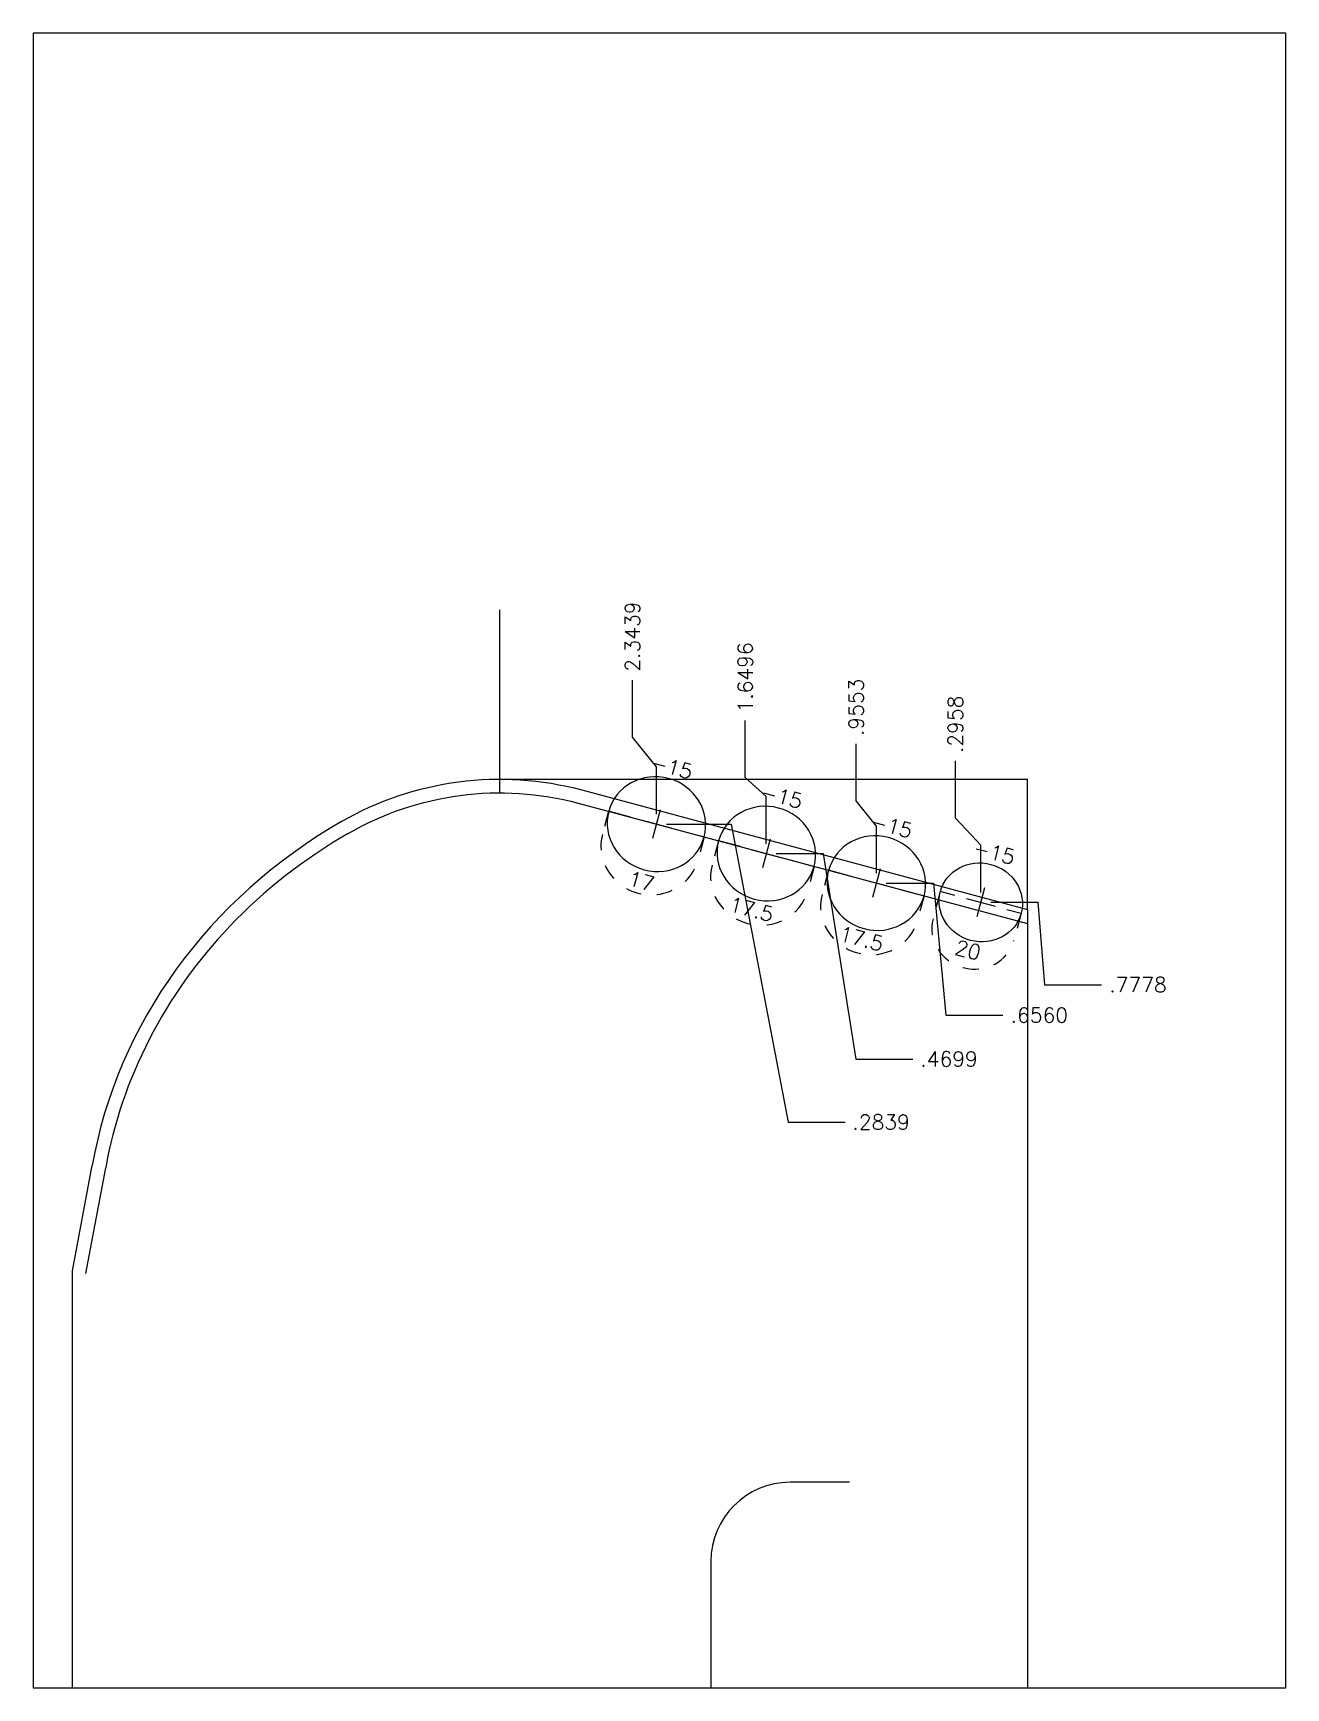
# Paper-space layout 'Layout1' of a CAD drawing. Header units: inches. Extents: x 0 to 8, y 0 to 10.5.
# The model-space entities are those that its viewports show. They can reach past a viewport. Long polylines and large blocks are cut down to what shows.
import ezdxf
from ezdxf.enums import TextEntityAlignment as Align

# ---------------------------------------------------------------- set-up
doc = ezdxf.new("R2010")
doc.units = ezdxf.units.IN
doc.header["$MEASUREMENT"] = 0
doc.header["$PDMODE"] = 35
doc.linetypes.add('CENTER2', pattern=[1.125, 0.75, -0.125, 0.125, -0.125])
doc.linetypes.add('HIDDEN2', pattern=[0.1875, 0.125, -0.0625])
doc.layers.get('Defpoints').update_dxf_attribs({"color": 10})
for name, color, linetype in [('Blade1', 30, 'Continuous'), ('CLine', 5, 'CENTER2'), ('Dims', 4, 'Continuous')]:
    doc.layers.add(name, color=color, linetype=linetype)
doc.styles.add('RomanS', font='romans')
doc.dimstyles.new('Copy of Standard', dxfattribs={"dimtxt": 0.094, "dimasz": 0.18, "dimexe": 0.0625, "dimexo": 0.0625, "dimgap": 0.045, "dimtad": 0, "dimtih": 1, "dimtoh": 1, "dimdec": 4, "dimzin": 4, "dimdsep": 46, "dimtxsty": 'RomanS', "dimcen": 0.09, "dimadec": 3, "dimazin": 1, "dimtfac": 1, "dimtdec": 4, "dimtofl": 0, "dimtmove": 0, "dimatfit": 1, "dimfxl": 1, "dimtolj": 1, "dimtzin": 0, "dimarcsym": 0})

# ---------------------------------------------------------------- blocks, each defined once
blk = doc.blocks.new('CMark')
at = {"layer": 'CLine'}
for p, q in [((-0.094, 0), (0.094, 0)), ((0, 0.094), (0, -0.094))]:
    blk.add_line(p, q, dxfattribs=at)
blk = doc.blocks.new('1313@20')
for p, q in [((-0.17, 0), (-0.265, 0)), ((0.171, 0), (0.264, 0))]:
    blk.add_line(p, q)
at = {"color": 8, "linetype": 'HIDDEN2', "ltscale": 0.5}
blk.add_line((-0.265, 0), (-0.265, -0.178), dxfattribs=at)
at = {"color": 8, "linetype": 'HIDDEN2', "ltscale": 0.5, "flags": 128}
blk.add_lwpolyline([(0.264, 0), (0.264, -0.178)], dxfattribs=at)
blk.add_ellipse((0, 0), major_axis=(0.264, 0), ratio=0.939693)
at = {"color": 8, "linetype": 'HIDDEN2', "ltscale": 0.5}
blk.add_ellipse((0, -0.178), major_axis=(0.264, 0), ratio=0.939693, start_param=3.141593, end_param=6.283185, dxfattribs=at)
blk.add_blockref('CMark', (0, 0))
at = {"style": 'RomanS'}
blk.add_text('20', height=0.094, dxfattribs=at).set_placement((0, -0.311), align=Align.MIDDLE_CENTER)
blk.add_attdef('ANG', text='', height=0.094, dxfattribs=at).set_placement((0, 0.251), align=Align.BOTTOM_CENTER)
blk = doc.blocks.new('1613@17')
for p, q in [((-0.17, 0), (-0.313, 0)), ((0.171, 0), (0.312, 0))]:
    blk.add_line(p, q)
at = {"color": 8, "linetype": 'HIDDEN2', "ltscale": 0.5}
blk.add_line((-0.313, 0), (-0.313, -0.152), dxfattribs=at)
at = {"color": 8, "linetype": 'HIDDEN2', "ltscale": 0.5, "flags": 128}
blk.add_lwpolyline([(0.312, 0), (0.312, -0.152)], dxfattribs=at)
blk.add_ellipse((0, 0), major_axis=(-0.312, 0), ratio=0.95632, start_param=3.141593, end_param=9.424778)
at = {"color": 8, "linetype": 'HIDDEN2', "ltscale": 0.5}
blk.add_ellipse((0, -0.152), major_axis=(-0.312, 0), ratio=0.95632, start_param=0, end_param=3.141593, dxfattribs=at)
blk.add_blockref('CMark', (0, 0))
at = {"style": 'RomanS'}
blk.add_text('17', height=0.094, dxfattribs=at).set_placement((0.001, -0.373), align=Align.MIDDLE_CENTER)
blk.add_attdef('ANG', text='', height=0.094, dxfattribs=at).set_placement((0, 0.298), align=Align.BOTTOM_CENTER)
blk = doc.blocks.new('1613@17.5')
for p, q in [((-0.17, 0), (-0.312, 0)), ((0.171, 0), (0.312, 0))]:
    blk.add_line(p, q)
at = {"color": 8, "linetype": 'HIDDEN2', "ltscale": 0.5}
blk.add_line((-0.312, 0), (-0.312, -0.159), dxfattribs=at)
at = {"color": 8, "linetype": 'HIDDEN2', "ltscale": 0.5, "flags": 128}
blk.add_lwpolyline([(0.312, 0), (0.312, -0.159)], dxfattribs=at)
at = {"extrusion": (0, 0, -1)}
blk.add_ellipse((0, 0), major_axis=(-0.312, 0), ratio=0.953717, start_param=-3.141592653589793, end_param=3.141592653589793, dxfattribs=at)
at = {"color": 8, "linetype": 'HIDDEN2', "ltscale": 0.5}
blk.add_ellipse((0, -0.159), major_axis=(0.312, 0), ratio=0.953717, start_param=3.141593, end_param=6.283185, dxfattribs=at)
blk.add_blockref('CMark', (0, 0))
at = {"style": 'RomanS'}
blk.add_text('17.5', height=0.094, dxfattribs=at).set_placement((0, -0.364), align=Align.MIDDLE_CENTER)
blk.add_attdef('ANG', text='', height=0.094, dxfattribs=at).set_placement((0, 0.298), align=Align.BOTTOM_CENTER)
blk = doc.blocks.new('*D321')
at = {"layer": 'Defpoints', "color": 0, "transparency": 16777216}
for p in [(54.041, 18.243), (54.497, 18.128), (54.201, 17.351)]:
    blk.add_point(p, dxfattribs=at)
at = {"layer": 'Dims', "color": 0, "lineweight": -2, "transparency": 16777216}
for p, q in [((54.041, 17.883), (54.041, 18.243)), ((54.201, 17.711), (54.041, 17.883)), ((54.201, 17.413), (54.201, 17.711))]:
    blk.add_line(p, q, dxfattribs=at)
at = {"layer": 'Dims', "color": 0, "transparency": 16777216, "insert": (54.041, 18.474), "char_height": 0.094, "attachment_point": 5, "rotation": 90, "style": 'RomanS'}
blk.add_mtext('\\A1;.2958', dxfattribs=at)
blk = doc.blocks.new('*D322')
at = {"layer": 'Defpoints', "color": 0, "transparency": 16777216}
for p in [(53.414, 18.351), (54.497, 18.128), (53.542, 17.472)]:
    blk.add_point(p, dxfattribs=at)
at = {"layer": 'Dims', "color": 0, "lineweight": -2, "transparency": 16777216}
for p, q in [((53.414, 17.991), (53.414, 18.351)), ((53.542, 17.832), (53.414, 17.991)), ((53.542, 17.535), (53.542, 17.832))]:
    blk.add_line(p, q, dxfattribs=at)
at = {"layer": 'Dims', "color": 0, "transparency": 16777216, "insert": (53.414, 18.582), "char_height": 0.094, "attachment_point": 5, "rotation": 90, "style": 'RomanS'}
blk.add_mtext('\\A1;.9553', dxfattribs=at)
blk = doc.blocks.new('*D323')
at = {"layer": 'Defpoints', "color": 0, "transparency": 16777216}
for p in [(52.714, 18.499), (54.497, 18.128), (52.847, 17.659)]:
    blk.add_point(p, dxfattribs=at)
at = {"layer": 'Dims', "color": 0, "lineweight": -2, "transparency": 16777216}
for p, q in [((52.714, 18.139), (52.714, 18.499)), ((52.847, 18.019), (52.714, 18.139)), ((52.847, 17.721), (52.847, 18.019))]:
    blk.add_line(p, q, dxfattribs=at)
at = {"layer": 'Dims', "color": 0, "transparency": 16777216, "insert": (52.714, 18.77), "char_height": 0.094, "attachment_point": 5, "rotation": 90, "style": 'RomanS'}
blk.add_mtext('\\A1;1.6496', dxfattribs=at)
blk = doc.blocks.new('*D324')
at = {"layer": 'Defpoints', "color": 0, "transparency": 16777216}
for p in [(52.002, 18.753), (54.497, 18.128), (52.153, 17.845)]:
    blk.add_point(p, dxfattribs=at)
at = {"layer": 'Dims', "color": 0, "lineweight": -2, "transparency": 16777216}
for p, q in [((52.002, 18.393), (52.002, 18.753)), ((52.153, 18.205), (52.002, 18.393)), ((52.153, 17.907), (52.153, 18.205))]:
    blk.add_line(p, q, dxfattribs=at)
at = {"layer": 'Dims', "color": 0, "transparency": 16777216, "insert": (52.002, 19.028), "char_height": 0.094, "attachment_point": 5, "rotation": 90, "style": 'RomanS'}
blk.add_mtext('\\A1;2.3439', dxfattribs=at)
blk = doc.blocks.new('*D325')
at = {"layer": 'Defpoints', "color": 0, "transparency": 16777216}
for p in [(54.497, 18.128), (54.201, 17.351), (54.964, 16.831)]:
    blk.add_point(p, dxfattribs=at)
at = {"layer": 'Dims', "color": 0, "lineweight": -2, "transparency": 16777216}
for p, q in [((54.264, 17.351), (54.561, 17.351)), ((54.561, 17.351), (54.604, 16.831)), ((54.604, 16.831), (54.964, 16.831))]:
    blk.add_line(p, q, dxfattribs=at)
at = {"layer": 'Dims', "color": 0, "transparency": 16777216, "insert": (55.194, 16.831), "char_height": 0.094, "attachment_point": 5, "style": 'RomanS'}
blk.add_mtext('\\A1;.7778', dxfattribs=at)
blk = doc.blocks.new('*D326')
at = {"layer": 'Defpoints', "color": 0, "transparency": 16777216}
for p in [(54.497, 18.128), (53.542, 17.472), (54.341, 16.639)]:
    blk.add_point(p, dxfattribs=at)
at = {"layer": 'Dims', "color": 0, "lineweight": -2, "transparency": 16777216}
for p, q in [((53.604, 17.472), (53.902, 17.472)), ((53.902, 17.472), (53.981, 16.639)), ((53.981, 16.639), (54.341, 16.639))]:
    blk.add_line(p, q, dxfattribs=at)
at = {"layer": 'Dims', "color": 0, "transparency": 16777216, "insert": (54.571, 16.639), "char_height": 0.094, "attachment_point": 5, "style": 'RomanS'}
blk.add_mtext('\\A1;.6560', dxfattribs=at)
blk = doc.blocks.new('*D327')
at = {"layer": 'Defpoints', "color": 0, "transparency": 16777216}
for p in [(54.497, 18.128), (52.847, 17.659), (53.773, 16.362)]:
    blk.add_point(p, dxfattribs=at)
at = {"layer": 'Dims', "color": 0, "lineweight": -2, "transparency": 16777216}
for p, q in [((52.91, 17.659), (53.207, 17.659)), ((53.207, 17.659), (53.413, 16.362)), ((53.413, 16.362), (53.773, 16.362))]:
    blk.add_line(p, q, dxfattribs=at)
at = {"layer": 'Dims', "color": 0, "transparency": 16777216, "insert": (54.001, 16.362), "char_height": 0.094, "attachment_point": 5, "style": 'RomanS'}
blk.add_mtext('\\A1;.4699', dxfattribs=at)
blk = doc.blocks.new('*D328')
at = {"layer": 'Defpoints', "color": 0, "transparency": 16777216}
for p in [(54.497, 18.128), (52.153, 17.845), (53.344, 15.964)]:
    blk.add_point(p, dxfattribs=at)
at = {"layer": 'Dims', "color": 0, "lineweight": -2, "transparency": 16777216}
for p, q in [((52.216, 17.845), (52.624, 17.845)), ((52.624, 17.845), (52.984, 15.964)), ((52.984, 15.964), (53.344, 15.964))]:
    blk.add_line(p, q, dxfattribs=at)
at = {"layer": 'Dims', "color": 0, "transparency": 16777216, "insert": (53.572, 15.964), "char_height": 0.094, "attachment_point": 5, "style": 'RomanS'}
blk.add_mtext('\\A1;.2839', dxfattribs=at)

msp = doc.modelspace()

# ---------------------------------------------------------------- linework, layer by layer
at = {"color": 7, "linetype": 'Continuous'}
for p, q in [((54.49697, 17.30595), (54.49697, 8.16327)), ((48.46572, 15.02427), (48.59072, 15.69094)), ((48.55064, 15.00835), (48.67564, 15.67502)), ((48.46572, 11.59719), (48.46572, 15.02427)), ((53.37197, 13.69094), (52.99697, 13.69094)), ((52.49697, 13.19094), (52.49697, 10.81594))]:
    msp.add_line(p, q, dxfattribs=at)
for points in [[(50.16409, 17.86049, -0.19891237), (51.68173, 18.06029), (54.49697, 17.30595)], [(50.20729, 17.78567, -0.19891237), (51.65936, 17.97684), (54.49697, 17.2165)]]:
    msp.add_lwpolyline(points, format="xyb", dxfattribs=at)
msp.add_arc((52.99697, 13.19094), 0.5, 90, 180, dxfattribs=at)
msp.add_ellipse((52.04681, 15.19094), major_axis=(-3.5, 0), ratio=0.90478468, start_param=5.28035874, end_param=6.12463105, dxfattribs=at)
msp.add_open_spline([(50.20729, 17.78567), (49.92802, 17.62444), (49.67518, 17.42636), (49.04871, 16.76934), (48.77467, 16.23536), (48.6758, 15.67591)], degree=3, knots=[5.280358736, 5.280358736, 5.280358736, 5.280358736, 5.571355556, 5.571355556, 6.124631052, 6.124631052, 6.124631052, 6.124631052], dxfattribs=at)
at = {"layer": 'Dims'}
for p, q in [((51.16409, 18.04204), (51.16409, 19.19677)), ((51.16409, 18.12844), (54.49697, 18.12844)), ((54.49697, 17.30595), (54.49697, 18.12844))]:
    msp.add_line(p, q, dxfattribs=at)

# ---------------------------------------------------------------- block references
at = {"layer": 'Blade1', "rotation": 345}
for name, p in [('1613@17', (52.15311, 17.84454)), ('1613@17.5', (52.84737, 17.65851)), ('1613@17.5', (53.54163, 17.47249)), ('1313@20', (54.20122, 17.35062))]:
    msp.add_blockref(name, p, dxfattribs=at).add_auto_attribs({'ANG': '-15'})

# ---------------------------------------------------------------- dimensions: what is measured, and where the dimension line sits
at = {"layer": 'Dims'}
for feature_location, offset, dtype, origin, picture, middle in [((52.15311, 17.84454), (-0.15114, 0.90813), 1, (54.49697, 18.12844), '*D324', (52.00198, 19.02819)), ((52.84737, 17.65851), (-0.13356, 0.84038), 1, (54.49697, 18.12844), '*D323', (52.71381, 18.76994)), ((53.54163, 17.47249), (-0.12738, 0.87844), 1, (54.49697, 18.12844), '*D322', (53.41425, 18.58169)), ((54.2012155337, 17.3506220227), (-0.1605643184, 0.892172219), 1, (54.4969655337, 18.1284416416), '*D321', (54.0406512153, 18.4735561465)), ((52.15311, 17.84454), (1.19052, -1.88026), 0, (54.49697, 18.12844), '*D328', (53.57215, 15.96428)), ((52.84737, 17.65851), (0.92533, -1.29696), 0, (54.49697, 18.12844), '*D327', (54.00122, 16.36156)), ((53.541629, 17.472486), (0.798951, -0.833467), 0, (54.496966, 18.128442), '*D326', (54.571342, 16.639019)), ((54.20122, 17.35062), (0.76232, -0.51988), 0, (54.49697, 18.12844), '*D325', (55.19429, 16.83074))]:
    dim = msp.add_ordinate_dim(feature_location=feature_location, offset=offset, dtype=dtype, origin=origin, dimstyle='Copy of Standard', dxfattribs=at)
    dim.commit()
    dim.dimension.update_dxf_attribs({"geometry": picture, "text_midpoint": middle})

psp = doc.layouts.get("Layout1")

# ---------------------------------------------------------------- viewports
at = {"layer": 'Defpoints'}
psp.add_viewport(center=(4.005, 5.249), size=(7.911, 10.4433), view_center_point=(52.17221, 17.61528), view_height=10.443326, dxfattribs=at)

doc.saveas('drawing.dxf')
